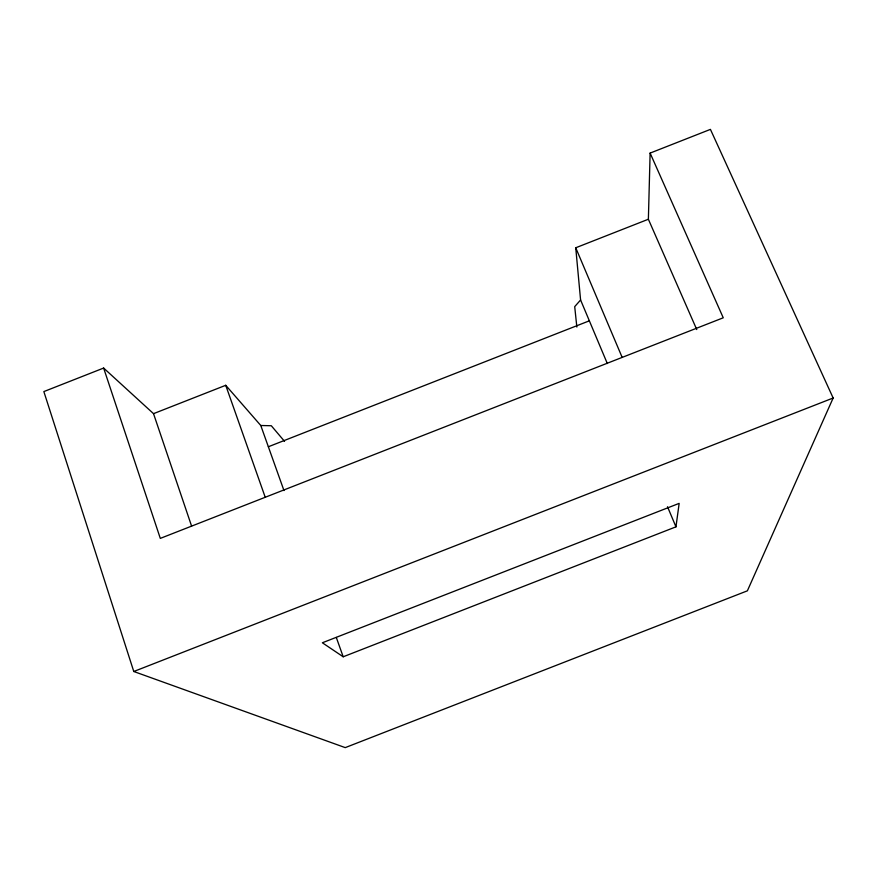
<?xml version="1.0" encoding="UTF-8"?>
<svg xmlns="http://www.w3.org/2000/svg" width="877" height="877" viewBox="0 0 877 877"><rect width="100%" height="100%" fill="white"/><g stroke="black" fill="none" stroke-linecap="round" stroke-linejoin="round"><path stroke-width="1.32" d="M696.755 329.555L648.377 219.239L650.12 153.091L710.425 129.379L833.15 398.005L747.379 590.824L345.242 747.621L133.775 671.497L43.85 391.58L103.639 368.055L153.519 413.659L191.581 526.068M675.959 526.836L679.16 503.376L322.363 642.775L343.192 656.785L675.959 526.836L667.507 506.731M648.377 219.239L575.74 247.774L580.585 299.967L574.709 306.643L576.847 327.044M153.519 413.659L225.729 385.299L260.776 425.498L283.973 490.572M268.362 446.755L589.355 320.818M133.775 671.497L833.15 398.005M260.776 425.498L271.3 425.74L284.532 441.339M650.12 153.091L723.251 317.792L160.305 538.39L103.639 368.055M575.74 247.774L622.133 357.334M580.585 299.967L607.312 363.527M336.308 637.458L343.192 656.785M225.729 385.299L265.205 497.215"/></g></svg>
